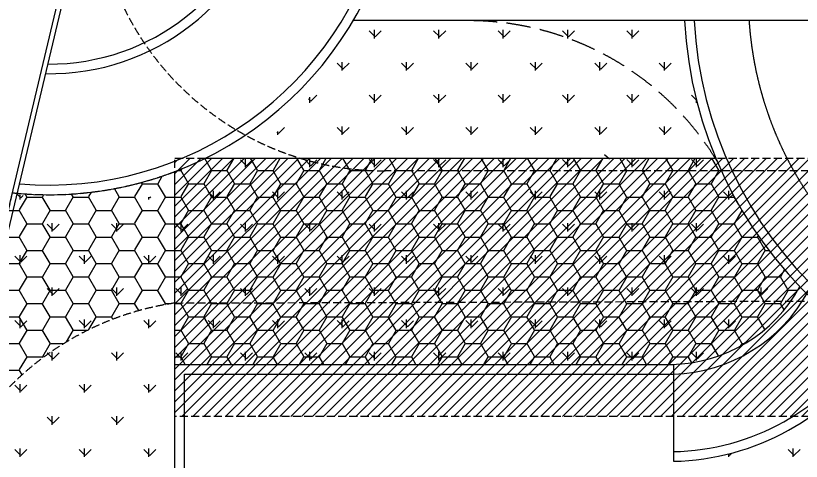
# Model space of a CAD drawing. Header units: millimetres. Extents: x 36720183 to 38160956, y 58934012 to 60388477.
# Drawn here: x 37243580 to 37267912, y 59310818 to 59324628 of the extents above; entities that cross this region are included whole.
import ezdxf

# ---------------------------------------------------------------- set-up
doc = ezdxf.new("R2010")
doc.units = ezdxf.units.MM
doc.header["$LTSCALE"] = 1000
doc.header["$MEASUREMENT"] = 0
doc.linetypes.add('ACAD_ISO04W100', pattern=[30, 24, -3, 0, -3])
doc.linetypes.add('DASH', pattern=[0.35, 0.25, -0.1])
for name, color, linetype in [('@ 绿化', 8, 'Continuous'), ('@PAVE', 9, 'Continuous'), ('@YL', 2, 'Continuous'), ('@扑救面填充', 8, 'Continuous'), ('@植草板', 8, 'Continuous'), ('DL_道路中线_支路网_', 4, 'ACAD_ISO04W100'), ('DL_道路红线_支路网_', 1, 'Continuous'), ('扑救面', 2, 'Continuous'), ('铺地', 5, 'Continuous')]:
    doc.layers.add(name, color=color, linetype=linetype)
pattern_1 = [(90, (0, 0), (-997.7954749999999, 997.7954750000001), [264.58066, -1731.01015]), (45, (0, 0), (-997.7961550815103, 997.7961550815104), [264.58066, -1146.51615]), (135, (0, 0), (-997.7961550815104, -997.7961550815103), [264.58066, -1146.51615])]
pattern_2 = [(0, (0, 0), (714.375, 412.4444999999999), [476.25, -952.5]), (120, (0, 0), (-714.3749146511708, 412.4446478285086), [476.2499999999999, -952.4999999999999]), (59.99999999999999, (0, 0), (8.53488292342961e-05, 824.8891478285083), [-952.5, 476.25])]

msp = doc.modelspace()

# ---------------------------------------------------------------- hatches: boundary and pattern name
at = {"layer": '@ 绿化', "linetype": 'Continuous'}
h = msp.add_hatch(dxfattribs=at)
h.set_pattern_fill('GRASS', color=256, scale=500, style=0)
h.set_pattern_definition(pattern_1)
edge = h.paths.add_edge_path()
edge.add_line((37237891.80097188, 59295623.5220753), (37246553.13544849, 59295623.5221495))
edge.add_line((37246553.13544849, 59295623.5221495), (37246553.13544849, 59298517.04929352))
edge.add_line((37246553.13544849, 59298517.04929352), (37248053.44181579, 59298517.02025578))
edge.add_line((37248053.44181579, 59298517.02025578), (37248053.44187237, 59300818.28446299))
edge.add_line((37248053.44187237, 59300818.28446299), (37248512.05970146, 59300818.31348288))
edge.add_line((37248512.05970146, 59300818.31348288), (37248512.05970146, 59313818.50026633))
edge.add_line((37248512.05970146, 59313818.50026633), (37263953.17826249, 59313818.49826722))
edge.add_arc((37263801.63956767, 59318443.17878786), 4627.162618070953, 271.8767614598338, 331.4554598203148)
edge.add_arc((37277268.6809141, 59325209.66605668), 13000.00000000661, 183.2359884660619, 223.6760318116214, ccw=False)
edge.add_line((37264289.40935198, 59324475.8338435), (37254029.9278967, 59324475.8338435))
edge.add_arc((37245869.00353776, 59327514.40048495), 8708.247448648832, 254.0460582215896, 339.5781319307282, ccw=False)
edge.add_line((37243475.41511124, 59319141.56894053), (37237891.80097188, 59295623.5220753))
h = msp.add_hatch(dxfattribs=at)
h.set_pattern_fill('GRASS', color=256, scale=500, style=0)
h.set_pattern_definition(pattern_1)
edge = h.paths.add_edge_path()
edge.add_arc((37263804.34251719, 59318440.60303674), 7623.557526060063, 271.1185672657775, 327.076890871699)
edge.add_arc((37277268.68091402, 59325209.66605646), 12999.99999978456, 237.0797834376584, 269.9999621403928)
edge.add_line((37277268.67232395, 59312209.66605668), (37288628.14557676, 59312209.66605668))
edge.add_line((37288628.14557676, 59312209.66605668), (37288628.14557676, 59291017.50035463))
edge.add_line((37288628.14557676, 59291017.50035463), (37285833.22807711, 59291017.50039772))
edge.add_line((37285833.22807711, 59291017.50039772), (37285833.22808454, 59298418.228867))
edge.add_line((37285833.22808454, 59298418.228867), (37281353.2279979, 59298518.18645501))
edge.add_line((37281353.2279979, 59298518.18645501), (37281353.2279979, 59298418.22887989))
edge.add_line((37281353.2279979, 59298418.22887989), (37281353.22799785, 59297449.85564691))
edge.add_line((37281353.22799785, 59297449.85564691), (37281353.2279979, 59301268.22879647))
edge.add_line((37281353.2279979, 59301268.22879647), (37277053.15501127, 59301268.22879647))
edge.add_line((37277053.15501127, 59301268.22879647), (37277053.08202465, 59299718.17693471))
edge.add_line((37277053.08202465, 59299718.17693471), (37274153.14560081, 59299718.17693471))
edge.add_line((37274153.14560081, 59299718.17693471), (37274153.14560081, 59301718.31346799))
edge.add_line((37274153.14560081, 59301718.31346799), (37269653.14560044, 59301718.31346799))
edge.add_line((37269653.14560044, 59301718.31346799), (37269653.2279979, 59299718.31348322))
edge.add_line((37269653.2279979, 59299718.31348322), (37265453.14560062, 59299718.31348275))
edge.add_line((37265453.14560062, 59299718.31348275), (37265453.14560062, 59300918.3134829))
edge.add_line((37265453.14560062, 59300918.3134829), (37265953.14559979, 59300918.31348279))
edge.add_line((37265953.14559979, 59300918.31348279), (37265953.14560025, 59303118.31348285))
edge.add_line((37265953.14560025, 59303118.31348285), (37268153.14560044, 59303118.31348275))
edge.add_line((37268153.14560044, 59303118.31348275), (37268153.14560044, 59306018.31348304))
edge.add_line((37268153.14560044, 59306018.31348304), (37266853.14560044, 59306018.31348304))
edge.add_line((37266853.14560044, 59306018.31348304), (37266853.14560044, 59309318.31348304))
edge.add_line((37266853.14560044, 59309318.31348304), (37263953.14560025, 59309318.31348275))
edge.add_line((37263953.14560025, 59309318.31348275), (37263953.16535012, 59310818.49826722))
at = {"layer": '@扑救面填充'}
h = msp.add_hatch(dxfattribs=at)
h.set_pattern_fill('ANSI31', color=256, scale=150)
h.set_pattern_definition([(45, (0, 0), (-168.3798022700466, 168.3798022700466), [])])
h.paths.add_polyline_path([(37248512.05970146, 59320209.66605668), (37364063.21308734, 59320209.66605668), (37364063.21308734, 59312209.66605669), (37248512.05970146, 59312209.66605669)])
at = {"layer": '@植草板'}
h = msp.add_hatch(dxfattribs=at)
h.set_pattern_fill('HONEY', color=8, scale=300)
h.set_pattern_definition(pattern_2)
edge = h.paths.add_edge_path()
edge.add_line((37248512.05970146, 59313818.50026633), (37248512.05970146, 59319797.68369357))
edge.add_line((37248512.05970146, 59319797.68369357), (37249454.75386883, 59320209.66605668))
edge.add_line((37249454.75386883, 59320209.66605668), (37265268.68091409, 59320209.66605668))
edge.add_arc((37277268.68091392, 59325209.66605656), 12999.99999979597, 202.6198649478459, 223.6760318117856)
edge.add_arc((37263801.84829641, 59318442.84037969), 4626.817559821179, 271.8743153156787, 331.4579059644139, ccw=False)
edge.add_line((37263953.17826249, 59313818.49826722), (37248512.05970146, 59313818.50026633))
h = msp.add_hatch(dxfattribs=at)
h.set_pattern_fill('HONEY', color=8, scale=300)
h.set_pattern_definition(pattern_2)
edge = h.paths.add_edge_path()
edge.add_arc((37249816.67718292, 59306797.26336423), 9021.264343440647, 98.31503243594261, 163.0881081049984, ccw=False)
edge.add_line((37248512.05970146, 59315723.69510268), (37248512.05970146, 59319797.68369357))
edge.add_arc((37244620.8105955, 59329993.82254896), 10913.43516785509, 263.9744419845823, 290.88882873664716, ccw=False)
edge.add_line((37243475.20459785, 59319140.68226326), (37241185.55340695, 59309421.55616764))

# ---------------------------------------------------------------- linework, layer by layer
at = {"layer": '@PAVE', "color": 8}
for points in [[(37263953.16535012, 59313519.29526088, 0.2667120045463536), (37268129.91555491, 59316088.8299645)], [(37263947.30761859, 59311118.44109984, 0.2491349104630736), (37269951.74195856, 59314460.15394828, 0.2491349104630736)]]:
    msp.add_lwpolyline(points, format="xyb", dxfattribs=at)
at = {"layer": '@YL'}
for points in [[(37270563.91177466, 59324475.8338435), (37254029.9278967, 59324475.8338435)], [(37248512.05970146, 59311318.31348304), (37248512.05970146, 59313818.50026633)], [(37248512.05970146, 59300818.31348288), (37248512.05970146, 59313818.50026633), (37263953.16535012, 59313818.49826722)], [(37258053.71490362, 59313818.49826722), (37263953.16535012, 59313818.49826722), (37263953.16535012, 59310818.49826722)]]:
    msp.add_lwpolyline(points, dxfattribs=at)
at = {"layer": '@YL', "linetype": 'DASH'}
for points in [[(37249454.75386883, 59320209.66605668), (37265268.68091409, 59320209.66605668)], [(37248512.05970146, 59313818.50026633), (37248512.05970146, 59319797.68369357)]]:
    msp.add_lwpolyline(points, dxfattribs=at)
at = {"layer": '@YL'}
for points in [[(37263894.60023376, 59313817.92659371, 0.2695816992329069), (37267866.35167648, 59316232.12714517, 0.2534984404820013)], [(37263953.16399468, 59310818.49826719, 0.2491349104631488), (37270203.56217441, 59314297.10003423, 0.2491349104631488)]]:
    msp.add_lwpolyline(points, format="xyb", dxfattribs=at)
at = {"layer": '@YL', "color": 8}
msp.add_lwpolyline([(37248812.05970146, 59300818.31348288), (37248812.05970146, 59313518.50022749), (37263953.16531128, 59313518.49826722)], dxfattribs=at)
at = {"layer": '@YL', "extrusion": (-0.00356103813364812, 0.02351838895667008, 0.9997170621672381)}
for centre, radius, start, end in [((-45707093.51721061, -53070465.63730805, 1262873.480572978), 10892.85000000219, 76.12560061056, 239.9539919709087), ((-45707093.51721062, -53070465.63730803, 1262873.480572979), 7142.850000002039, 80.42601360716407, 235.6535789743194)]:
    msp.add_arc(centre, radius, start, end, dxfattribs=at)
at = {"layer": '@YL', "color": 8, "extrusion": (-0.00356103813364812, 0.02351838895667008, 0.9997170621672381)}
for centre, radius, start, end in [((-45707093.51721062, -53070465.63730806, 1262873.480572978), 10592.85000000219, 76.35619758962913, 239.7233949918268), ((-45707093.51721063, -53070465.63730805, 1262873.480572979), 6842.850000002039, 80.97825597869395, 235.1013366028162)]:
    msp.add_arc(centre, radius, start, end, dxfattribs=at)
at = {"layer": '@YL'}
msp.add_arc((37277268.6809141, 59325209.66605668), 13000.00000000802, 183.2359884660619, 269.9999999999671, dxfattribs=at)
at = {"layer": '@YL', "color": 8}
msp.add_arc((37277268.68091409, 59325209.66605668), 12700, 183.312513432225, 270, dxfattribs=at)
at = {"layer": 'DL_道路中线_支路网_', "color": 8}
msp.add_arc((37277268.68091409, 59325209.66605668), 11000, 183.825158046092, 270, dxfattribs=at)
at = {"layer": 'DL_道路红线_支路网_', "color": 4}
msp.add_line((37236958.71557583, 59291693.38909586), (37257273.38334124, 59377258.27532084), dxfattribs=at)
at = {"layer": 'DL_道路红线_支路网_', "color": 8}
msp.add_line((37237104.65873943, 59291658.73952158), (37257419.32650484, 59377223.62574656), dxfattribs=at)
at = {"layer": '扑救面', "color": 8, "linetype": 'DASH'}
for points in [[(37292628.14560706, 59304268.24883171), (37292628.14560706, 59306818.49826722, -0.4142135623726102), (37301628.14560706, 59315818.49826722), (37376732.67909562, 59315818.49826722), (37377004.77896947, 59319818.49826722), (37255021.08774401, 59319818.49826722, -0.4760382451007948), (37246212.08316521, 59330662.79713966, -1.604445197314714)], [(37241185.55340695, 59309421.55616764, -0.2903994655604286), (37248512.05970146, 59315723.6951027), (37279628.14560706, 59315818.49826722, -0.4141895280703238), (37288628.14557676, 59306819.23679765, 0.1940444261363398)]]:
    msp.add_lwpolyline(points, format="xyb", dxfattribs=at)
at = {"layer": '扑救面', "color": 8, "linetype": 'DASH', "ltscale": 3}
msp.add_lwpolyline([(37265321.35831293, 59320085.07020295, 0.2640886561574159), (37257590.42135731, 59324475.8338435), (37257590.42135731, 59324475.8338435)], format="xyb", dxfattribs=at)
at = {"layer": '扑救面', "color": 8, "linetype": 'DASH'}
msp.add_lwpolyline([(37248512.05970146, 59320209.66605668), (37364063.21308734, 59320209.66605668), (37364063.21308734, 59312209.66605669), (37248512.05970146, 59312209.66605669)], close=True, dxfattribs=at)
at = {"layer": '扑救面', "linetype": 'DASH'}
msp.add_lwpolyline([(37241185.55340695, 59309421.55616764, -0.2903994655608585), (37248512.05970146, 59315723.69510268), (37248512.05970146, 59319797.68369357, -0.1179790250884515), (37243475.20459785, 59319140.68226326), (37241185.55340695, 59309421.55616764)], format="xyb", dxfattribs=at)
at = {"layer": '铺地'}
msp.add_line((37261970.02067231, 59320186.75109956), (37261814.01760719, 59320311.90318174), dxfattribs=at)

doc.saveas('drawing.dxf')
